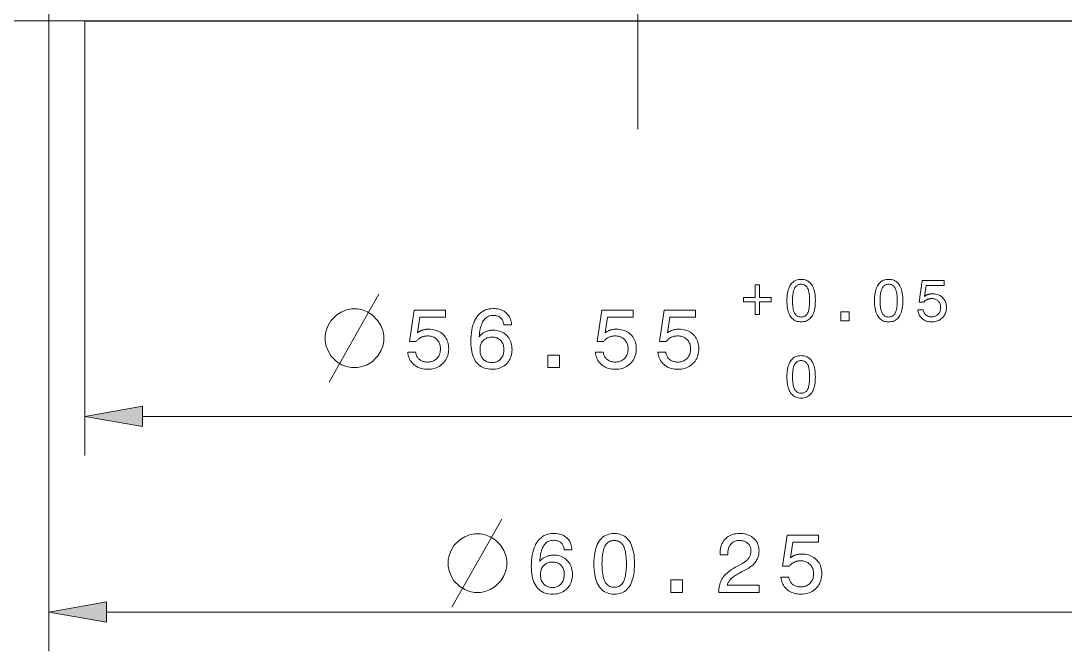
# Model space of a CAD drawing. Extents: x 0 to 297, y 0 to 420.
# Drawn here: x 58.5 to 111.9, y 89.4 to 121.7 of the extents above; entities that cross this region are included whole.
import ezdxf

# ---------------------------------------------------------------- set-up
doc = ezdxf.new("R2010")
doc.units = 0
doc.linetypes.add('DASHDOT', pattern=[18.5, 12, -3, 0.5, -3])

msp = doc.modelspace()

# ---------------------------------------------------------------- linework, layer by layer
at = {"color": 7, "linetype": 'DASHDOT', "lineweight": 13}
msp.add_line((90.003, 349.061), (90.003, 116.119), dxfattribs=at)
at = {"color": 7, "lineweight": 13}
for p, q in [((59.878, 137.665), (59.878, 89.423)), ((61.728, 121.665), (61.728, 99.427)), ((64.683, 101.427), (115.324, 101.427)), ((62.833, 91.423), (117.174, 91.423))]:
    msp.add_line(p, q, dxfattribs=at)
at = {"color": 5, "lineweight": 13}
msp.add_line((61.728, 121.665), (38.022, 121.665), dxfattribs=at)
at = {"color": 7, "lineweight": 30}
msp.add_line((61.728, 121.665), (118.278, 121.665), dxfattribs=at)
at = {"color": 7, "lineweight": 13}
for points in [[(97.633, 107.352), (97.635, 107.456), (97.641, 107.555), (97.65, 107.648), (97.663, 107.737), (97.68, 107.821), (97.7, 107.899), (97.724, 107.973), (97.752, 108.041), (97.784, 108.104), (97.819, 108.163), (97.858, 108.215), (97.9, 108.263), (97.946, 108.304), (97.995, 108.341), (98.047, 108.371), (98.103, 108.396), (98.162, 108.416), (98.225, 108.43), (98.291, 108.438), (98.361, 108.441), (98.431, 108.438), (98.497, 108.43), (98.56, 108.416), (98.62, 108.397), (98.676, 108.372), (98.728, 108.341), (98.777, 108.305), (98.822, 108.264), (98.864, 108.217), (98.903, 108.165), (98.938, 108.107), (98.969, 108.044), (98.997, 107.976), (99.021, 107.902), (99.041, 107.823), (99.057, 107.74), (99.07, 107.65), (99.079, 107.556), (99.085, 107.456), (99.087, 107.352), (99.085, 107.247), (99.079, 107.148), (99.07, 107.054), (99.057, 106.965), (99.041, 106.881), (99.021, 106.803), (98.997, 106.73), (98.969, 106.662), (98.938, 106.599), (98.903, 106.541), (98.864, 106.489), (98.822, 106.443), (98.777, 106.401), (98.728, 106.366), (98.676, 106.336), (98.62, 106.311), (98.56, 106.292), (98.497, 106.278), (98.431, 106.27), (98.361, 106.267), (98.291, 106.27), (98.225, 106.278), (98.162, 106.292), (98.103, 106.311), (98.047, 106.336), (97.995, 106.366), (97.946, 106.402), (97.9, 106.444), (97.858, 106.49), (97.819, 106.543), (97.784, 106.601), (97.752, 106.664), (97.724, 106.732), (97.7, 106.805), (97.68, 106.883), (97.663, 106.966), (97.65, 107.055), (97.641, 107.149), (97.635, 107.248)], [(102.111, 107.352), (102.112, 107.456), (102.118, 107.555), (102.127, 107.648), (102.14, 107.737), (102.157, 107.821), (102.177, 107.899), (102.202, 107.973), (102.23, 108.041), (102.261, 108.104), (102.296, 108.163), (102.335, 108.215), (102.378, 108.263), (102.423, 108.304), (102.472, 108.341), (102.525, 108.371), (102.581, 108.396), (102.64, 108.416), (102.703, 108.43), (102.769, 108.438), (102.838, 108.441), (102.908, 108.438), (102.975, 108.43), (103.037, 108.416), (103.097, 108.397), (103.153, 108.372), (103.205, 108.341), (103.254, 108.305), (103.3, 108.264), (103.342, 108.217), (103.38, 108.165), (103.415, 108.107), (103.447, 108.044), (103.474, 107.976), (103.498, 107.902), (103.518, 107.823), (103.535, 107.74), (103.548, 107.65), (103.557, 107.556), (103.562, 107.456), (103.564, 107.352), (103.562, 107.247), (103.557, 107.148), (103.548, 107.054), (103.535, 106.965), (103.518, 106.881), (103.498, 106.803), (103.474, 106.73), (103.447, 106.662), (103.415, 106.599), (103.38, 106.541), (103.342, 106.489), (103.3, 106.443), (103.254, 106.401), (103.205, 106.366), (103.153, 106.336), (103.097, 106.311), (103.037, 106.292), (102.975, 106.278), (102.908, 106.27), (102.838, 106.267), (102.769, 106.27), (102.703, 106.278), (102.64, 106.292), (102.581, 106.311), (102.525, 106.336), (102.472, 106.366), (102.423, 106.402), (102.378, 106.444), (102.335, 106.49), (102.296, 106.543), (102.261, 106.601), (102.23, 106.664), (102.202, 106.732), (102.177, 106.805), (102.157, 106.883), (102.14, 106.966), (102.127, 107.055), (102.118, 107.149), (102.112, 107.248)], [(96.017, 108.165), (96.228, 108.165), (96.228, 107.509), (96.824, 107.509), (96.824, 107.3), (96.228, 107.3), (96.228, 106.645), (96.017, 106.645), (96.017, 107.3), (95.418, 107.3), (95.418, 107.509), (96.017, 107.509)], [(97.922, 107.352), (97.923, 107.267), (97.927, 107.187), (97.932, 107.112), (97.939, 107.042), (97.949, 106.976), (97.961, 106.915), (97.974, 106.858), (97.99, 106.806), (98.008, 106.759), (98.029, 106.716), (98.051, 106.678), (98.076, 106.644), (98.103, 106.614), (98.133, 106.587), (98.165, 106.565), (98.199, 106.547), (98.236, 106.533), (98.275, 106.523), (98.317, 106.517), (98.361, 106.515), (98.405, 106.517), (98.447, 106.523), (98.486, 106.533), (98.523, 106.547), (98.557, 106.565), (98.589, 106.587), (98.618, 106.612), (98.645, 106.642), (98.67, 106.676), (98.692, 106.714), (98.712, 106.756), (98.729, 106.803), (98.745, 106.855), (98.759, 106.912), (98.77, 106.973), (98.779, 107.039), (98.787, 107.11), (98.792, 107.186), (98.795, 107.266), (98.796, 107.352), (98.795, 107.437), (98.792, 107.518), (98.787, 107.594), (98.779, 107.665), (98.77, 107.731), (98.759, 107.793), (98.745, 107.849), (98.729, 107.901), (98.712, 107.948), (98.692, 107.991), (98.67, 108.028), (98.645, 108.062), (98.618, 108.092), (98.589, 108.118), (98.557, 108.14), (98.523, 108.158), (98.486, 108.172), (98.447, 108.182), (98.405, 108.188), (98.361, 108.19), (98.317, 108.188), (98.275, 108.182), (98.236, 108.172), (98.199, 108.158), (98.165, 108.139), (98.133, 108.117), (98.103, 108.091), (98.076, 108.061), (98.051, 108.027), (98.029, 107.988), (98.008, 107.946), (97.99, 107.898), (97.974, 107.846), (97.961, 107.79), (97.949, 107.728), (97.939, 107.662), (97.932, 107.592), (97.927, 107.516), (97.923, 107.436)], [(102.4, 107.352), (102.401, 107.267), (102.404, 107.187), (102.409, 107.112), (102.417, 107.042), (102.426, 106.976), (102.438, 106.915), (102.452, 106.858), (102.468, 106.806), (102.486, 106.759), (102.506, 106.716), (102.528, 106.678), (102.553, 106.644), (102.581, 106.614), (102.61, 106.587), (102.642, 106.565), (102.677, 106.547), (102.713, 106.533), (102.753, 106.523), (102.794, 106.517), (102.838, 106.515), (102.882, 106.517), (102.924, 106.523), (102.963, 106.533), (103, 106.547), (103.035, 106.565), (103.066, 106.587), (103.096, 106.612), (103.123, 106.642), (103.147, 106.676), (103.169, 106.714), (103.189, 106.756), (103.207, 106.803), (103.222, 106.855), (103.236, 106.912), (103.247, 106.973), (103.257, 107.039), (103.264, 107.11), (103.269, 107.186), (103.272, 107.266), (103.273, 107.352), (103.272, 107.437), (103.269, 107.518), (103.264, 107.594), (103.257, 107.665), (103.247, 107.731), (103.236, 107.793), (103.222, 107.849), (103.207, 107.901), (103.189, 107.948), (103.169, 107.991), (103.147, 108.028), (103.123, 108.062), (103.096, 108.092), (103.066, 108.118), (103.035, 108.14), (103, 108.158), (102.963, 108.172), (102.924, 108.182), (102.882, 108.188), (102.838, 108.19), (102.794, 108.188), (102.753, 108.182), (102.713, 108.172), (102.677, 108.158), (102.642, 108.139), (102.61, 108.117), (102.581, 108.091), (102.553, 108.061), (102.528, 108.027), (102.506, 107.988), (102.486, 107.946), (102.468, 107.898), (102.452, 107.846), (102.438, 107.79), (102.426, 107.728), (102.417, 107.662), (102.409, 107.592), (102.404, 107.516), (102.401, 107.436)], [(104.329, 106.875), (104.609, 106.875), (104.615, 106.843), (104.622, 106.812), (104.632, 106.783), (104.643, 106.755), (104.656, 106.729), (104.67, 106.704), (104.686, 106.681), (104.704, 106.659), (104.724, 106.638), (104.745, 106.619), (104.768, 106.601), (104.792, 106.586), (104.818, 106.572), (104.844, 106.56), (104.872, 106.55), (104.901, 106.541), (104.931, 106.535), (104.963, 106.53), (104.996, 106.528), (105.03, 106.527), (105.071, 106.528), (105.111, 106.532), (105.149, 106.538), (105.185, 106.547), (105.22, 106.559), (105.253, 106.573), (105.285, 106.59), (105.314, 106.609), (105.342, 106.631), (105.369, 106.655), (105.393, 106.682), (105.415, 106.71), (105.434, 106.739), (105.451, 106.771), (105.465, 106.804), (105.477, 106.838), (105.486, 106.875), (105.492, 106.912), (105.496, 106.952), (105.497, 106.993), (105.496, 107.035), (105.492, 107.075), (105.486, 107.114), (105.477, 107.15), (105.466, 107.185), (105.452, 107.218), (105.435, 107.25), (105.416, 107.28), (105.395, 107.308), (105.37, 107.334), (105.344, 107.358), (105.316, 107.38), (105.286, 107.399), (105.255, 107.415), (105.222, 107.429), (105.187, 107.44), (105.15, 107.449), (105.112, 107.456), (105.071, 107.46), (105.03, 107.461), (105.005, 107.46), (104.981, 107.459), (104.958, 107.456), (104.935, 107.453), (104.912, 107.449), (104.89, 107.443), (104.869, 107.437), (104.847, 107.43), (104.826, 107.421), (104.806, 107.412), (104.786, 107.402), (104.767, 107.391), (104.748, 107.379), (104.729, 107.366), (104.711, 107.352), (104.694, 107.337), (104.677, 107.321), (104.661, 107.304), (104.645, 107.286), (104.63, 107.267), (104.389, 107.267), (104.554, 108.38), (105.676, 108.38), (105.676, 108.132), (104.757, 108.132), (104.672, 107.567), (104.688, 107.58), (104.704, 107.592), (104.72, 107.604), (104.737, 107.615), (104.755, 107.626), (104.773, 107.635), (104.791, 107.644), (104.81, 107.653), (104.83, 107.661), (104.85, 107.668), (104.871, 107.675), (104.892, 107.681), (104.913, 107.686), (104.935, 107.69), (104.957, 107.694), (104.98, 107.697), (105.003, 107.7), (105.026, 107.701), (105.05, 107.702), (105.074, 107.703), (105.137, 107.701), (105.198, 107.695), (105.256, 107.686), (105.312, 107.672), (105.365, 107.655), (105.416, 107.634), (105.464, 107.609), (105.51, 107.58), (105.553, 107.547), (105.594, 107.511), (105.631, 107.471), (105.665, 107.429), (105.695, 107.385), (105.72, 107.338), (105.742, 107.289), (105.76, 107.238), (105.773, 107.184), (105.783, 107.128), (105.789, 107.069), (105.791, 107.008), (105.789, 106.943), (105.783, 106.881), (105.772, 106.821), (105.758, 106.763), (105.739, 106.709), (105.716, 106.656), (105.689, 106.606), (105.657, 106.559), (105.622, 106.514), (105.582, 106.472), (105.539, 106.433), (105.494, 106.398), (105.446, 106.367), (105.395, 106.341), (105.342, 106.318), (105.286, 106.3), (105.228, 106.285), (105.167, 106.275), (105.104, 106.269), (105.038, 106.267), (104.98, 106.269), (104.924, 106.274), (104.87, 106.282), (104.817, 106.294), (104.767, 106.309), (104.719, 106.327), (104.673, 106.349), (104.629, 106.374), (104.586, 106.403), (104.546, 106.434), (104.509, 106.469), (104.475, 106.506), (104.445, 106.544), (104.418, 106.585), (104.394, 106.628), (104.374, 106.673), (104.357, 106.721), (104.344, 106.77), (104.335, 106.821)], [(75.666, 106.927), (75.366, 106.927), (75.116, 106.877), (74.866, 106.777), (74.616, 106.627), (74.316, 106.327), (74.166, 106.077), (74.066, 105.827), (74.016, 105.577), (74.016, 105.277), (74.066, 105.027), (74.166, 104.777), (74.316, 104.527), (74.616, 104.227), (74.866, 104.077), (75.116, 103.977), (75.366, 103.927), (75.666, 103.927), (75.916, 103.977), (76.166, 104.077), (76.416, 104.227), (76.716, 104.527), (76.866, 104.777), (76.966, 105.027), (77.016, 105.277), (77.016, 105.577), (76.966, 105.827), (76.866, 106.077), (76.716, 106.327), (76.416, 106.627), (76.166, 106.777), (75.916, 106.877)], [(78.245, 104.71), (78.646, 104.71), (78.654, 104.664), (78.665, 104.62), (78.679, 104.578), (78.694, 104.539), (78.713, 104.501), (78.733, 104.466), (78.757, 104.432), (78.782, 104.401), (78.81, 104.371), (78.841, 104.344), (78.874, 104.319), (78.908, 104.296), (78.944, 104.277), (78.982, 104.259), (79.022, 104.245), (79.064, 104.233), (79.107, 104.224), (79.152, 104.217), (79.198, 104.213), (79.247, 104.212), (79.306, 104.214), (79.363, 104.219), (79.417, 104.229), (79.469, 104.241), (79.519, 104.258), (79.566, 104.278), (79.611, 104.302), (79.654, 104.329), (79.694, 104.361), (79.732, 104.395), (79.767, 104.433), (79.798, 104.473), (79.825, 104.516), (79.849, 104.561), (79.869, 104.608), (79.886, 104.657), (79.899, 104.709), (79.908, 104.763), (79.913, 104.82), (79.915, 104.878), (79.913, 104.938), (79.908, 104.996), (79.899, 105.05), (79.886, 105.103), (79.87, 105.153), (79.85, 105.2), (79.826, 105.245), (79.799, 105.288), (79.768, 105.328), (79.734, 105.365), (79.696, 105.4), (79.656, 105.43), (79.614, 105.458), (79.569, 105.481), (79.521, 105.501), (79.471, 105.518), (79.419, 105.53), (79.364, 105.539), (79.307, 105.545), (79.247, 105.547), (79.212, 105.546), (79.178, 105.544), (79.145, 105.54), (79.112, 105.535), (79.079, 105.529), (79.048, 105.521), (79.017, 105.512), (78.986, 105.502), (78.957, 105.49), (78.927, 105.477), (78.899, 105.462), (78.871, 105.446), (78.844, 105.429), (78.818, 105.411), (78.792, 105.391), (78.767, 105.369), (78.743, 105.346), (78.72, 105.322), (78.697, 105.297), (78.676, 105.27), (78.332, 105.27), (78.568, 106.86), (80.17, 106.86), (80.17, 106.506), (78.857, 106.506), (78.737, 105.698), (78.759, 105.717), (78.781, 105.734), (78.805, 105.751), (78.829, 105.767), (78.854, 105.782), (78.88, 105.796), (78.906, 105.809), (78.934, 105.821), (78.962, 105.832), (78.991, 105.843), (79.02, 105.852), (79.05, 105.861), (79.081, 105.868), (79.112, 105.874), (79.144, 105.88), (79.176, 105.884), (79.209, 105.888), (79.242, 105.89), (79.276, 105.892), (79.31, 105.892), (79.401, 105.89), (79.488, 105.881), (79.571, 105.868), (79.651, 105.848), (79.727, 105.824), (79.799, 105.794), (79.868, 105.758), (79.933, 105.717), (79.995, 105.67), (80.053, 105.618), (80.107, 105.562), (80.155, 105.502), (80.197, 105.438), (80.233, 105.372), (80.264, 105.301), (80.29, 105.228), (80.309, 105.151), (80.323, 105.07), (80.332, 104.987), (80.335, 104.899), (80.332, 104.807), (80.323, 104.718), (80.308, 104.632), (80.287, 104.55), (80.26, 104.472), (80.227, 104.397), (80.189, 104.326), (80.144, 104.258), (80.093, 104.194), (80.036, 104.134), (79.975, 104.078), (79.91, 104.029), (79.841, 103.985), (79.769, 103.946), (79.693, 103.914), (79.614, 103.888), (79.53, 103.867), (79.444, 103.853), (79.353, 103.844), (79.259, 103.841), (79.176, 103.843), (79.096, 103.851), (79.018, 103.863), (78.944, 103.879), (78.872, 103.901), (78.803, 103.927), (78.737, 103.958), (78.674, 103.994), (78.614, 104.035), (78.556, 104.08), (78.503, 104.13), (78.455, 104.182), (78.411, 104.237), (78.373, 104.296), (78.339, 104.357), (78.31, 104.422), (78.287, 104.489), (78.268, 104.56), (78.254, 104.633)], [(83.55, 106.116), (83.153, 106.116), (83.148, 106.161), (83.139, 106.205), (83.129, 106.246), (83.116, 106.285), (83.101, 106.322), (83.084, 106.357), (83.064, 106.389), (83.042, 106.419), (83.018, 106.447), (82.991, 106.473), (82.962, 106.497), (82.931, 106.517), (82.898, 106.536), (82.863, 106.552), (82.826, 106.566), (82.787, 106.577), (82.746, 106.585), (82.702, 106.591), (82.657, 106.595), (82.609, 106.596), (82.545, 106.594), (82.484, 106.586), (82.426, 106.572), (82.371, 106.553), (82.319, 106.529), (82.27, 106.499), (82.224, 106.464), (82.182, 106.424), (82.142, 106.378), (82.106, 106.327), (82.072, 106.27), (82.041, 106.208), (82.014, 106.14), (81.989, 106.066), (81.967, 105.987), (81.948, 105.903), (81.932, 105.812), (81.919, 105.717), (81.908, 105.615), (81.901, 105.509), (81.927, 105.54), (81.954, 105.57), (81.982, 105.599), (82.011, 105.626), (82.042, 105.651), (82.073, 105.675), (82.106, 105.698), (82.139, 105.718), (82.174, 105.738), (82.21, 105.755), (82.247, 105.771), (82.285, 105.786), (82.323, 105.798), (82.363, 105.809), (82.403, 105.818), (82.444, 105.826), (82.486, 105.832), (82.529, 105.836), (82.573, 105.839), (82.618, 105.84), (82.701, 105.837), (82.782, 105.829), (82.859, 105.815), (82.933, 105.796), (83.004, 105.771), (83.071, 105.741), (83.136, 105.706), (83.197, 105.665), (83.255, 105.618), (83.309, 105.567), (83.36, 105.51), (83.405, 105.45), (83.445, 105.387), (83.479, 105.32), (83.509, 105.25), (83.533, 105.176), (83.551, 105.099), (83.564, 105.018), (83.572, 104.934), (83.575, 104.847), (83.572, 104.759), (83.564, 104.675), (83.55, 104.594), (83.53, 104.516), (83.505, 104.442), (83.474, 104.371), (83.437, 104.303), (83.395, 104.239), (83.347, 104.178), (83.294, 104.12), (83.236, 104.067), (83.174, 104.02), (83.109, 103.978), (83.041, 103.942), (82.969, 103.911), (82.893, 103.886), (82.814, 103.866), (82.732, 103.852), (82.646, 103.844), (82.557, 103.841), (82.454, 103.845), (82.356, 103.856), (82.263, 103.874), (82.175, 103.899), (82.091, 103.932), (82.013, 103.972), (81.94, 104.02), (81.871, 104.074), (81.808, 104.136), (81.749, 104.206), (81.696, 104.282), (81.648, 104.364), (81.606, 104.454), (81.57, 104.549), (81.539, 104.651), (81.514, 104.759), (81.494, 104.874), (81.48, 104.996), (81.472, 105.123), (81.469, 105.258), (81.472, 105.415), (81.481, 105.565), (81.496, 105.708), (81.517, 105.844), (81.543, 105.972), (81.576, 106.093), (81.615, 106.207), (81.66, 106.314), (81.711, 106.413), (81.767, 106.505), (81.829, 106.589), (81.896, 106.664), (81.968, 106.73), (82.044, 106.787), (82.125, 106.836), (82.211, 106.876), (82.302, 106.907), (82.398, 106.929), (82.498, 106.942), (82.603, 106.946), (82.687, 106.944), (82.767, 106.938), (82.844, 106.927), (82.917, 106.912), (82.986, 106.892), (83.052, 106.868), (83.114, 106.84), (83.173, 106.807), (83.227, 106.77), (83.279, 106.729), (83.326, 106.684), (83.369, 106.635), (83.407, 106.583), (83.441, 106.527), (83.47, 106.467), (83.495, 106.404), (83.516, 106.337), (83.531, 106.267), (83.543, 106.193)], [(87.84, 104.71), (88.241, 104.71), (88.249, 104.664), (88.26, 104.62), (88.273, 104.578), (88.289, 104.539), (88.307, 104.501), (88.328, 104.466), (88.351, 104.432), (88.377, 104.401), (88.405, 104.371), (88.436, 104.344), (88.468, 104.319), (88.503, 104.296), (88.539, 104.277), (88.577, 104.259), (88.617, 104.245), (88.658, 104.233), (88.701, 104.224), (88.746, 104.217), (88.793, 104.213), (88.841, 104.212), (88.9, 104.214), (88.957, 104.219), (89.012, 104.229), (89.064, 104.241), (89.113, 104.258), (89.161, 104.278), (89.206, 104.302), (89.248, 104.329), (89.288, 104.361), (89.326, 104.395), (89.361, 104.433), (89.392, 104.473), (89.42, 104.516), (89.444, 104.561), (89.464, 104.608), (89.48, 104.657), (89.493, 104.709), (89.502, 104.763), (89.508, 104.82), (89.51, 104.878), (89.508, 104.938), (89.502, 104.996), (89.493, 105.05), (89.481, 105.103), (89.464, 105.153), (89.444, 105.2), (89.421, 105.245), (89.394, 105.288), (89.363, 105.328), (89.328, 105.365), (89.291, 105.4), (89.251, 105.43), (89.208, 105.458), (89.163, 105.481), (89.116, 105.501), (89.066, 105.518), (89.014, 105.53), (88.959, 105.539), (88.901, 105.545), (88.841, 105.547), (88.807, 105.546), (88.773, 105.544), (88.739, 105.54), (88.706, 105.535), (88.674, 105.529), (88.642, 105.521), (88.611, 105.512), (88.581, 105.502), (88.551, 105.49), (88.522, 105.477), (88.493, 105.462), (88.466, 105.446), (88.439, 105.429), (88.412, 105.411), (88.387, 105.391), (88.362, 105.369), (88.338, 105.346), (88.315, 105.322), (88.292, 105.297), (88.27, 105.27), (87.926, 105.27), (88.163, 106.86), (89.765, 106.86), (89.765, 106.506), (88.451, 106.506), (88.331, 105.698), (88.353, 105.717), (88.376, 105.734), (88.399, 105.751), (88.423, 105.767), (88.448, 105.782), (88.474, 105.796), (88.501, 105.809), (88.528, 105.821), (88.556, 105.832), (88.585, 105.843), (88.615, 105.852), (88.645, 105.861), (88.675, 105.868), (88.707, 105.874), (88.738, 105.88), (88.771, 105.884), (88.803, 105.888), (88.837, 105.89), (88.87, 105.892), (88.905, 105.892), (88.995, 105.89), (89.082, 105.881), (89.165, 105.868), (89.245, 105.848), (89.321, 105.824), (89.394, 105.794), (89.463, 105.758), (89.528, 105.717), (89.59, 105.67), (89.648, 105.618), (89.701, 105.562), (89.749, 105.502), (89.791, 105.438), (89.828, 105.372), (89.859, 105.301), (89.884, 105.228), (89.904, 105.151), (89.918, 105.07), (89.926, 104.987), (89.929, 104.899), (89.926, 104.807), (89.917, 104.718), (89.902, 104.632), (89.881, 104.55), (89.855, 104.472), (89.822, 104.397), (89.783, 104.326), (89.738, 104.258), (89.688, 104.194), (89.631, 104.134), (89.569, 104.078), (89.504, 104.029), (89.436, 103.985), (89.363, 103.946), (89.288, 103.914), (89.208, 103.888), (89.125, 103.867), (89.038, 103.853), (88.948, 103.844), (88.854, 103.841), (88.771, 103.843), (88.69, 103.851), (88.613, 103.863), (88.538, 103.879), (88.466, 103.901), (88.397, 103.927), (88.332, 103.958), (88.268, 103.994), (88.208, 104.035), (88.151, 104.08), (88.098, 104.13), (88.049, 104.182), (88.006, 104.237), (87.967, 104.296), (87.934, 104.357), (87.905, 104.422), (87.881, 104.489), (87.863, 104.56), (87.849, 104.633)], [(91.038, 104.71), (91.439, 104.71), (91.447, 104.664), (91.458, 104.62), (91.471, 104.578), (91.487, 104.539), (91.505, 104.501), (91.526, 104.466), (91.549, 104.432), (91.575, 104.401), (91.603, 104.371), (91.634, 104.344), (91.666, 104.319), (91.701, 104.296), (91.737, 104.277), (91.775, 104.259), (91.815, 104.245), (91.856, 104.233), (91.899, 104.224), (91.944, 104.217), (91.991, 104.213), (92.04, 104.212), (92.099, 104.214), (92.155, 104.219), (92.21, 104.229), (92.262, 104.241), (92.311, 104.258), (92.359, 104.278), (92.404, 104.302), (92.446, 104.329), (92.487, 104.361), (92.524, 104.395), (92.559, 104.433), (92.59, 104.473), (92.618, 104.516), (92.642, 104.561), (92.662, 104.608), (92.678, 104.657), (92.691, 104.709), (92.701, 104.763), (92.706, 104.82), (92.708, 104.878), (92.706, 104.938), (92.701, 104.996), (92.692, 105.05), (92.679, 105.103), (92.663, 105.153), (92.643, 105.2), (92.619, 105.245), (92.592, 105.288), (92.561, 105.328), (92.527, 105.365), (92.489, 105.4), (92.449, 105.43), (92.407, 105.458), (92.362, 105.481), (92.314, 105.501), (92.264, 105.518), (92.212, 105.53), (92.157, 105.539), (92.099, 105.545), (92.04, 105.547), (92.005, 105.546), (91.971, 105.544), (91.937, 105.54), (91.904, 105.535), (91.872, 105.529), (91.841, 105.521), (91.81, 105.512), (91.779, 105.502), (91.749, 105.49), (91.72, 105.477), (91.692, 105.462), (91.664, 105.446), (91.637, 105.429), (91.611, 105.411), (91.585, 105.391), (91.56, 105.369), (91.536, 105.346), (91.513, 105.322), (91.49, 105.297), (91.468, 105.27), (91.125, 105.27), (91.361, 106.86), (92.963, 106.86), (92.963, 106.506), (91.65, 106.506), (91.529, 105.698), (91.551, 105.717), (91.574, 105.734), (91.597, 105.751), (91.622, 105.767), (91.647, 105.782), (91.672, 105.796), (91.699, 105.809), (91.726, 105.821), (91.754, 105.832), (91.783, 105.843), (91.813, 105.852), (91.843, 105.861), (91.874, 105.868), (91.905, 105.874), (91.936, 105.88), (91.969, 105.884), (92.001, 105.888), (92.035, 105.89), (92.068, 105.892), (92.103, 105.892), (92.193, 105.89), (92.28, 105.881), (92.364, 105.868), (92.443, 105.848), (92.519, 105.824), (92.592, 105.794), (92.661, 105.758), (92.726, 105.717), (92.788, 105.67), (92.846, 105.618), (92.899, 105.562), (92.947, 105.502), (92.989, 105.438), (93.026, 105.372), (93.057, 105.301), (93.082, 105.228), (93.102, 105.151), (93.116, 105.07), (93.125, 104.987), (93.127, 104.899), (93.124, 104.807), (93.115, 104.718), (93.101, 104.632), (93.08, 104.55), (93.053, 104.472), (93.02, 104.397), (92.981, 104.326), (92.936, 104.258), (92.886, 104.194), (92.829, 104.134), (92.768, 104.078), (92.703, 104.029), (92.634, 103.985), (92.562, 103.946), (92.486, 103.914), (92.406, 103.888), (92.323, 103.867), (92.236, 103.853), (92.146, 103.844), (92.052, 103.841), (91.969, 103.843), (91.888, 103.851), (91.811, 103.863), (91.736, 103.879), (91.665, 103.901), (91.596, 103.927), (91.53, 103.958), (91.467, 103.994), (91.406, 104.035), (91.349, 104.08), (91.296, 104.13), (91.247, 104.182), (91.204, 104.237), (91.165, 104.296), (91.132, 104.357), (91.103, 104.422), (91.079, 104.489), (91.061, 104.56), (91.047, 104.633)], [(100.391, 106.327), (100.391, 106.778), (100.809, 106.778), (100.809, 106.327)], [(83.158, 104.842), (83.156, 104.9), (83.151, 104.955), (83.143, 105.008), (83.132, 105.058), (83.117, 105.106), (83.099, 105.152), (83.078, 105.195), (83.054, 105.236), (83.026, 105.274), (82.995, 105.31), (82.962, 105.344), (82.926, 105.373), (82.889, 105.4), (82.849, 105.422), (82.808, 105.442), (82.764, 105.457), (82.718, 105.47), (82.671, 105.478), (82.621, 105.484), (82.569, 105.485), (82.512, 105.484), (82.456, 105.478), (82.404, 105.47), (82.354, 105.458), (82.306, 105.442), (82.261, 105.423), (82.219, 105.401), (82.179, 105.375), (82.141, 105.345), (82.107, 105.313), (82.075, 105.277), (82.046, 105.238), (82.021, 105.197), (81.999, 105.154), (81.981, 105.107), (81.966, 105.059), (81.954, 105.007), (81.946, 104.954), (81.941, 104.897), (81.939, 104.838), (81.941, 104.779), (81.946, 104.723), (81.954, 104.668), (81.966, 104.617), (81.98, 104.568), (81.999, 104.521), (82.02, 104.477), (82.045, 104.435), (82.073, 104.396), (82.105, 104.36), (82.139, 104.326), (82.175, 104.296), (82.214, 104.269), (82.256, 104.246), (82.299, 104.227), (82.345, 104.211), (82.394, 104.198), (82.444, 104.19), (82.497, 104.184), (82.553, 104.183), (82.605, 104.184), (82.656, 104.19), (82.705, 104.199), (82.752, 104.212), (82.797, 104.228), (82.84, 104.248), (82.88, 104.272), (82.919, 104.299), (82.955, 104.33), (82.99, 104.365), (83.022, 104.402), (83.05, 104.442), (83.075, 104.484), (83.097, 104.529), (83.116, 104.575), (83.131, 104.624), (83.143, 104.675), (83.151, 104.729), (83.156, 104.784)], [(85.413, 103.927), (85.413, 104.57), (86.01, 104.57), (86.01, 103.927)], [(97.633, 103.452), (97.635, 103.556), (97.641, 103.655), (97.65, 103.748), (97.663, 103.837), (97.68, 103.921), (97.7, 103.999), (97.724, 104.073), (97.752, 104.141), (97.784, 104.204), (97.819, 104.263), (97.858, 104.315), (97.9, 104.363), (97.946, 104.404), (97.995, 104.441), (98.047, 104.471), (98.103, 104.496), (98.162, 104.516), (98.225, 104.53), (98.291, 104.538), (98.361, 104.541), (98.431, 104.538), (98.497, 104.53), (98.56, 104.516), (98.62, 104.497), (98.676, 104.472), (98.728, 104.441), (98.777, 104.405), (98.822, 104.364), (98.864, 104.317), (98.903, 104.265), (98.938, 104.207), (98.969, 104.144), (98.997, 104.076), (99.021, 104.002), (99.041, 103.923), (99.057, 103.84), (99.07, 103.75), (99.079, 103.656), (99.085, 103.556), (99.087, 103.452), (99.085, 103.347), (99.079, 103.248), (99.07, 103.154), (99.057, 103.065), (99.041, 102.981), (99.021, 102.903), (98.997, 102.83), (98.969, 102.762), (98.938, 102.699), (98.903, 102.641), (98.864, 102.589), (98.822, 102.543), (98.777, 102.501), (98.728, 102.466), (98.676, 102.436), (98.62, 102.411), (98.56, 102.392), (98.497, 102.378), (98.431, 102.37), (98.361, 102.367), (98.291, 102.37), (98.225, 102.378), (98.162, 102.392), (98.103, 102.411), (98.047, 102.436), (97.995, 102.466), (97.946, 102.502), (97.9, 102.544), (97.858, 102.59), (97.819, 102.643), (97.784, 102.701), (97.752, 102.764), (97.724, 102.832), (97.7, 102.905), (97.68, 102.983), (97.663, 103.066), (97.65, 103.155), (97.641, 103.249), (97.635, 103.348)], [(97.922, 103.452), (97.923, 103.367), (97.927, 103.287), (97.932, 103.212), (97.939, 103.142), (97.949, 103.076), (97.961, 103.015), (97.974, 102.958), (97.99, 102.906), (98.008, 102.859), (98.029, 102.816), (98.051, 102.778), (98.076, 102.744), (98.103, 102.714), (98.133, 102.687), (98.165, 102.665), (98.199, 102.647), (98.236, 102.633), (98.275, 102.623), (98.317, 102.617), (98.361, 102.615), (98.405, 102.617), (98.447, 102.623), (98.486, 102.633), (98.523, 102.647), (98.557, 102.665), (98.589, 102.687), (98.618, 102.712), (98.645, 102.742), (98.67, 102.776), (98.692, 102.814), (98.712, 102.856), (98.729, 102.903), (98.745, 102.955), (98.759, 103.012), (98.77, 103.073), (98.779, 103.139), (98.787, 103.21), (98.792, 103.286), (98.795, 103.366), (98.796, 103.452), (98.795, 103.537), (98.792, 103.618), (98.787, 103.694), (98.779, 103.765), (98.77, 103.831), (98.759, 103.893), (98.745, 103.949), (98.729, 104.001), (98.712, 104.048), (98.692, 104.091), (98.67, 104.128), (98.645, 104.162), (98.618, 104.192), (98.589, 104.218), (98.557, 104.24), (98.523, 104.258), (98.486, 104.272), (98.447, 104.282), (98.405, 104.288), (98.361, 104.29), (98.317, 104.288), (98.275, 104.282), (98.236, 104.272), (98.199, 104.258), (98.165, 104.239), (98.133, 104.217), (98.103, 104.191), (98.076, 104.161), (98.051, 104.127), (98.029, 104.088), (98.008, 104.046), (97.99, 103.998), (97.974, 103.946), (97.961, 103.89), (97.949, 103.828), (97.939, 103.762), (97.932, 103.692), (97.927, 103.616), (97.923, 103.536)], [(64.683, 101.948), (61.728, 101.427), (64.683, 100.906)], [(81.955, 95.423), (81.655, 95.423), (81.405, 95.373), (81.155, 95.273), (80.905, 95.123), (80.605, 94.823), (80.455, 94.573), (80.355, 94.323), (80.305, 94.073), (80.305, 93.773), (80.355, 93.523), (80.455, 93.273), (80.605, 93.023), (80.905, 92.723), (81.155, 92.573), (81.405, 92.473), (81.655, 92.423), (81.955, 92.423), (82.205, 92.473), (82.455, 92.573), (82.705, 92.723), (83.005, 93.023), (83.155, 93.273), (83.255, 93.523), (83.305, 93.773), (83.305, 94.073), (83.255, 94.323), (83.155, 94.573), (83.005, 94.823), (82.705, 95.123), (82.455, 95.273), (82.205, 95.373)], [(86.641, 94.612), (86.244, 94.612), (86.238, 94.657), (86.23, 94.701), (86.22, 94.742), (86.207, 94.781), (86.192, 94.818), (86.175, 94.852), (86.155, 94.885), (86.133, 94.915), (86.109, 94.943), (86.082, 94.969), (86.053, 94.992), (86.022, 95.013), (85.989, 95.032), (85.954, 95.048), (85.917, 95.061), (85.878, 95.072), (85.836, 95.081), (85.793, 95.087), (85.748, 95.091), (85.7, 95.092), (85.636, 95.089), (85.575, 95.081), (85.517, 95.068), (85.462, 95.049), (85.41, 95.025), (85.361, 94.995), (85.315, 94.96), (85.273, 94.919), (85.233, 94.874), (85.196, 94.822), (85.163, 94.766), (85.132, 94.703), (85.105, 94.635), (85.08, 94.562), (85.058, 94.483), (85.039, 94.398), (85.023, 94.308), (85.01, 94.212), (84.999, 94.111), (84.992, 94.004), (85.018, 94.036), (85.045, 94.066), (85.073, 94.095), (85.102, 94.122), (85.132, 94.147), (85.164, 94.171), (85.196, 94.193), (85.23, 94.214), (85.265, 94.233), (85.301, 94.251), (85.338, 94.267), (85.375, 94.281), (85.414, 94.294), (85.454, 94.305), (85.494, 94.314), (85.535, 94.322), (85.577, 94.328), (85.62, 94.332), (85.664, 94.335), (85.709, 94.335), (85.792, 94.333), (85.873, 94.324), (85.95, 94.311), (86.024, 94.292), (86.095, 94.267), (86.162, 94.237), (86.226, 94.202), (86.288, 94.161), (86.346, 94.114), (86.4, 94.062), (86.451, 94.006), (86.496, 93.946), (86.536, 93.883), (86.57, 93.816), (86.599, 93.746), (86.623, 93.672), (86.642, 93.595), (86.655, 93.514), (86.663, 93.43), (86.666, 93.342), (86.663, 93.255), (86.655, 93.17), (86.641, 93.089), (86.621, 93.012), (86.596, 92.937), (86.565, 92.866), (86.528, 92.799), (86.486, 92.735), (86.438, 92.674), (86.384, 92.616), (86.326, 92.563), (86.265, 92.516), (86.2, 92.474), (86.131, 92.437), (86.059, 92.407), (85.984, 92.381), (85.905, 92.362), (85.823, 92.348), (85.737, 92.34), (85.648, 92.337), (85.545, 92.34), (85.447, 92.351), (85.354, 92.37), (85.265, 92.395), (85.182, 92.428), (85.104, 92.468), (85.031, 92.515), (84.962, 92.57), (84.899, 92.632), (84.84, 92.701), (84.787, 92.778), (84.739, 92.86), (84.697, 92.949), (84.661, 93.045), (84.63, 93.147), (84.605, 93.255), (84.585, 93.37), (84.571, 93.491), (84.563, 93.619), (84.56, 93.753), (84.563, 93.911), (84.572, 94.061), (84.587, 94.204), (84.607, 94.34), (84.634, 94.468), (84.667, 94.589), (84.706, 94.703), (84.751, 94.809), (84.801, 94.909), (84.858, 95), (84.92, 95.084), (84.987, 95.159), (85.059, 95.226), (85.135, 95.283), (85.216, 95.332), (85.302, 95.371), (85.393, 95.402), (85.489, 95.424), (85.589, 95.438), (85.694, 95.442), (85.778, 95.44), (85.858, 95.433), (85.935, 95.423), (86.008, 95.407), (86.077, 95.388), (86.143, 95.364), (86.205, 95.336), (86.263, 95.303), (86.318, 95.266), (86.37, 95.225), (86.417, 95.18), (86.46, 95.131), (86.498, 95.079), (86.532, 95.023), (86.561, 94.963), (86.586, 94.9), (86.606, 94.833), (86.622, 94.763), (86.634, 94.689)], [(87.762, 93.886), (87.765, 94.035), (87.773, 94.176), (87.786, 94.31), (87.805, 94.437), (87.829, 94.556), (87.858, 94.669), (87.892, 94.774), (87.932, 94.871), (87.977, 94.962), (88.028, 95.045), (88.083, 95.12), (88.144, 95.188), (88.209, 95.247), (88.279, 95.299), (88.354, 95.343), (88.434, 95.379), (88.518, 95.406), (88.608, 95.426), (88.702, 95.438), (88.801, 95.442), (88.901, 95.438), (88.996, 95.426), (89.086, 95.407), (89.171, 95.379), (89.251, 95.344), (89.326, 95.3), (89.396, 95.249), (89.461, 95.19), (89.521, 95.123), (89.576, 95.048), (89.626, 94.965), (89.671, 94.875), (89.71, 94.778), (89.744, 94.673), (89.773, 94.56), (89.797, 94.441), (89.815, 94.313), (89.828, 94.178), (89.836, 94.036), (89.839, 93.886), (89.836, 93.737), (89.828, 93.595), (89.815, 93.461), (89.797, 93.334), (89.773, 93.214), (89.744, 93.102), (89.71, 92.998), (89.671, 92.901), (89.626, 92.811), (89.576, 92.729), (89.521, 92.654), (89.461, 92.588), (89.396, 92.529), (89.326, 92.478), (89.251, 92.435), (89.171, 92.399), (89.086, 92.372), (88.996, 92.352), (88.901, 92.341), (88.801, 92.337), (88.702, 92.341), (88.608, 92.353), (88.518, 92.372), (88.434, 92.4), (88.354, 92.435), (88.279, 92.479), (88.209, 92.53), (88.144, 92.589), (88.083, 92.656), (88.028, 92.731), (87.977, 92.814), (87.932, 92.903), (87.892, 93.001), (87.858, 93.105), (87.829, 93.217), (87.805, 93.336), (87.786, 93.463), (87.773, 93.597), (87.765, 93.738)], [(88.175, 93.886), (88.177, 93.766), (88.181, 93.652), (88.189, 93.544), (88.2, 93.444), (88.213, 93.349), (88.23, 93.262), (88.25, 93.181), (88.273, 93.107), (88.298, 93.04), (88.327, 92.979), (88.359, 92.924), (88.395, 92.875), (88.434, 92.832), (88.476, 92.795), (88.522, 92.763), (88.571, 92.737), (88.623, 92.717), (88.679, 92.702), (88.739, 92.694), (88.801, 92.691), (88.865, 92.694), (88.924, 92.702), (88.98, 92.717), (89.033, 92.736), (89.082, 92.762), (89.128, 92.793), (89.17, 92.83), (89.208, 92.873), (89.243, 92.921), (89.275, 92.976), (89.303, 93.036), (89.328, 93.103), (89.351, 93.177), (89.37, 93.258), (89.386, 93.346), (89.4, 93.44), (89.41, 93.541), (89.417, 93.649), (89.422, 93.764), (89.423, 93.886), (89.422, 94.009), (89.417, 94.124), (89.41, 94.232), (89.4, 94.334), (89.386, 94.429), (89.37, 94.516), (89.351, 94.597), (89.328, 94.672), (89.303, 94.739), (89.275, 94.799), (89.243, 94.853), (89.208, 94.902), (89.17, 94.944), (89.128, 94.981), (89.082, 95.013), (89.033, 95.038), (88.98, 95.058), (88.924, 95.072), (88.865, 95.081), (88.801, 95.084), (88.739, 95.081), (88.679, 95.072), (88.623, 95.058), (88.571, 95.038), (88.522, 95.012), (88.476, 94.98), (88.434, 94.943), (88.395, 94.9), (88.359, 94.851), (88.327, 94.796), (88.298, 94.735), (88.273, 94.668), (88.25, 94.593), (88.23, 94.512), (88.213, 94.425), (88.2, 94.33), (88.189, 94.229), (88.181, 94.122), (88.177, 94.007)], [(94.146, 92.423), (94.146, 92.436), (94.148, 92.523), (94.154, 92.608), (94.164, 92.69), (94.179, 92.768), (94.197, 92.844), (94.22, 92.917), (94.247, 92.987), (94.278, 93.054), (94.313, 93.118), (94.352, 93.179), (94.397, 93.239), (94.448, 93.298), (94.506, 93.357), (94.571, 93.417), (94.642, 93.476), (94.72, 93.535), (94.805, 93.594), (94.896, 93.653), (94.994, 93.712), (95.099, 93.77), (95.354, 93.909), (95.399, 93.935), (95.441, 93.96), (95.481, 93.987), (95.518, 94.014), (95.553, 94.042), (95.585, 94.07), (95.615, 94.099), (95.642, 94.128), (95.667, 94.158), (95.689, 94.189), (95.709, 94.22), (95.727, 94.253), (95.743, 94.287), (95.757, 94.321), (95.768, 94.357), (95.778, 94.394), (95.785, 94.432), (95.79, 94.471), (95.793, 94.511), (95.794, 94.552), (95.793, 94.599), (95.788, 94.644), (95.78, 94.687), (95.768, 94.728), (95.754, 94.768), (95.736, 94.805), (95.714, 94.841), (95.69, 94.875), (95.662, 94.907), (95.631, 94.937), (95.597, 94.965), (95.561, 94.99), (95.523, 95.012), (95.483, 95.031), (95.44, 95.047), (95.395, 95.06), (95.348, 95.071), (95.299, 95.078), (95.247, 95.082), (95.194, 95.084), (95.14, 95.082), (95.089, 95.076), (95.041, 95.067), (94.994, 95.054), (94.95, 95.037), (94.909, 95.017), (94.869, 94.993), (94.832, 94.965), (94.797, 94.933), (94.765, 94.898), (94.735, 94.86), (94.708, 94.818), (94.685, 94.774), (94.664, 94.728), (94.647, 94.678), (94.633, 94.626), (94.622, 94.57), (94.614, 94.512), (94.609, 94.452), (94.608, 94.388), (94.608, 94.352), (94.215, 94.352), (94.215, 94.413), (94.218, 94.506), (94.226, 94.595), (94.24, 94.68), (94.259, 94.761), (94.283, 94.838), (94.313, 94.912), (94.348, 94.981), (94.388, 95.046), (94.434, 95.108), (94.485, 95.165), (94.541, 95.218), (94.601, 95.265), (94.664, 95.306), (94.732, 95.342), (94.803, 95.373), (94.878, 95.398), (94.957, 95.417), (95.04, 95.431), (95.126, 95.439), (95.217, 95.442), (95.304, 95.44), (95.387, 95.432), (95.467, 95.42), (95.544, 95.403), (95.617, 95.38), (95.687, 95.353), (95.753, 95.321), (95.817, 95.284), (95.876, 95.242), (95.933, 95.195), (95.984, 95.145), (96.031, 95.091), (96.072, 95.034), (96.107, 94.974), (96.137, 94.91), (96.162, 94.844), (96.181, 94.775), (96.195, 94.702), (96.203, 94.627), (96.206, 94.548), (96.204, 94.487), (96.199, 94.427), (96.191, 94.369), (96.18, 94.313), (96.166, 94.258), (96.148, 94.204), (96.127, 94.152), (96.103, 94.102), (96.076, 94.053), (96.045, 94.005), (96.012, 93.959), (95.975, 93.915), (95.934, 93.871), (95.89, 93.829), (95.843, 93.788), (95.792, 93.748), (95.738, 93.71), (95.681, 93.672), (95.62, 93.636), (95.556, 93.602), (95.303, 93.473), (95.233, 93.436), (95.167, 93.399), (95.105, 93.364), (95.047, 93.329), (94.994, 93.294), (94.944, 93.261), (94.898, 93.228), (94.857, 93.196), (94.819, 93.164), (94.786, 93.134), (94.755, 93.103), (94.727, 93.072), (94.701, 93.039), (94.677, 93.006), (94.655, 92.973), (94.636, 92.939), (94.618, 92.904), (94.603, 92.868), (94.589, 92.831), (94.578, 92.794), (96.206, 92.794), (96.206, 92.423)], [(97.327, 93.205), (97.728, 93.205), (97.736, 93.16), (97.747, 93.116), (97.76, 93.074), (97.776, 93.034), (97.794, 92.997), (97.815, 92.961), (97.838, 92.928), (97.864, 92.896), (97.892, 92.867), (97.923, 92.84), (97.955, 92.815), (97.99, 92.792), (98.026, 92.772), (98.064, 92.755), (98.104, 92.741), (98.145, 92.729), (98.188, 92.72), (98.233, 92.713), (98.28, 92.709), (98.329, 92.708), (98.388, 92.71), (98.444, 92.715), (98.499, 92.724), (98.551, 92.737), (98.601, 92.754), (98.648, 92.774), (98.693, 92.798), (98.735, 92.825), (98.776, 92.856), (98.813, 92.891), (98.848, 92.929), (98.879, 92.969), (98.907, 93.012), (98.931, 93.057), (98.951, 93.104), (98.968, 93.153), (98.98, 93.205), (98.99, 93.259), (98.995, 93.315), (98.997, 93.374), (98.995, 93.434), (98.99, 93.491), (98.981, 93.546), (98.968, 93.599), (98.952, 93.649), (98.932, 93.696), (98.908, 93.741), (98.881, 93.783), (98.85, 93.823), (98.816, 93.861), (98.778, 93.895), (98.738, 93.926), (98.696, 93.953), (98.651, 93.977), (98.603, 93.997), (98.553, 94.013), (98.501, 94.026), (98.446, 94.035), (98.388, 94.04), (98.329, 94.042), (98.294, 94.042), (98.26, 94.04), (98.226, 94.036), (98.193, 94.031), (98.161, 94.025), (98.13, 94.017), (98.099, 94.008), (98.068, 93.998), (98.038, 93.986), (98.009, 93.973), (97.981, 93.958), (97.953, 93.942), (97.926, 93.925), (97.9, 93.906), (97.874, 93.886), (97.849, 93.865), (97.825, 93.842), (97.802, 93.818), (97.779, 93.793), (97.757, 93.766), (97.414, 93.766), (97.65, 95.356), (99.252, 95.356), (99.252, 95.002), (97.939, 95.002), (97.818, 94.194), (97.84, 94.213), (97.863, 94.23), (97.886, 94.247), (97.911, 94.263), (97.936, 94.278), (97.961, 94.292), (97.988, 94.305), (98.015, 94.317), (98.043, 94.328), (98.072, 94.339), (98.102, 94.348), (98.132, 94.356), (98.163, 94.364), (98.194, 94.37), (98.226, 94.376), (98.258, 94.38), (98.29, 94.384), (98.324, 94.386), (98.357, 94.388), (98.392, 94.388), (98.482, 94.385), (98.569, 94.377), (98.653, 94.363), (98.732, 94.344), (98.808, 94.32), (98.881, 94.289), (98.95, 94.254), (99.015, 94.213), (99.077, 94.166), (99.135, 94.114), (99.188, 94.057), (99.236, 93.998), (99.278, 93.934), (99.315, 93.867), (99.346, 93.797), (99.371, 93.724), (99.391, 93.647), (99.405, 93.566), (99.414, 93.482), (99.416, 93.395), (99.413, 93.302), (99.404, 93.213), (99.39, 93.128), (99.369, 93.046), (99.342, 92.968), (99.309, 92.893), (99.27, 92.822), (99.225, 92.754), (99.175, 92.69), (99.118, 92.63), (99.057, 92.574), (98.992, 92.524), (98.923, 92.48), (98.851, 92.442), (98.775, 92.41), (98.695, 92.384), (98.612, 92.363), (98.525, 92.348), (98.435, 92.34), (98.341, 92.337), (98.258, 92.339), (98.177, 92.346), (98.1, 92.358), (98.025, 92.375), (97.954, 92.397), (97.885, 92.423), (97.819, 92.454), (97.756, 92.49), (97.695, 92.531), (97.638, 92.576), (97.585, 92.625), (97.536, 92.678), (97.493, 92.733), (97.454, 92.792), (97.421, 92.853), (97.392, 92.917), (97.368, 92.985), (97.35, 93.055), (97.336, 93.129)], [(86.248, 93.338), (86.247, 93.396), (86.242, 93.451), (86.234, 93.503), (86.222, 93.554), (86.208, 93.602), (86.19, 93.647), (86.169, 93.691), (86.145, 93.731), (86.117, 93.77), (86.086, 93.806), (86.053, 93.839), (86.017, 93.869), (85.98, 93.895), (85.94, 93.918), (85.898, 93.937), (85.855, 93.953), (85.809, 93.965), (85.762, 93.974), (85.712, 93.979), (85.66, 93.981), (85.602, 93.979), (85.547, 93.974), (85.495, 93.966), (85.445, 93.954), (85.397, 93.938), (85.352, 93.919), (85.31, 93.896), (85.27, 93.871), (85.232, 93.841), (85.197, 93.808), (85.166, 93.772), (85.137, 93.734), (85.112, 93.693), (85.09, 93.649), (85.072, 93.603), (85.057, 93.555), (85.045, 93.503), (85.037, 93.449), (85.032, 93.393), (85.03, 93.334), (85.032, 93.275), (85.037, 93.218), (85.045, 93.164), (85.056, 93.113), (85.071, 93.064), (85.089, 93.017), (85.111, 92.973), (85.136, 92.931), (85.164, 92.892), (85.195, 92.855), (85.23, 92.822), (85.266, 92.792), (85.305, 92.765), (85.347, 92.742), (85.39, 92.723), (85.436, 92.707), (85.484, 92.694), (85.535, 92.685), (85.588, 92.68), (85.643, 92.678), (85.696, 92.68), (85.747, 92.686), (85.796, 92.695), (85.843, 92.707), (85.888, 92.724), (85.93, 92.744), (85.971, 92.768), (86.01, 92.795), (86.046, 92.826), (86.081, 92.861), (86.113, 92.898), (86.141, 92.938), (86.166, 92.98), (86.188, 93.025), (86.207, 93.071), (86.222, 93.12), (86.233, 93.171), (86.242, 93.225), (86.247, 93.28)], [(91.702, 92.423), (91.702, 93.066), (92.299, 93.066), (92.299, 92.423)], [(62.833, 91.944), (59.878, 91.423), (62.833, 90.902)]]:
    msp.add_lwpolyline(points, close=True, dxfattribs=at)
for points in [[(74.216, 103.177), (75.916, 106.177), (76.766, 107.677)], [(80.505, 91.673), (82.205, 94.673), (83.055, 96.173)]]:
    msp.add_lwpolyline(points, dxfattribs=at)
for points in [[(64.683, 101.948), (61.728, 101.427), (64.683, 101.948), (64.683, 100.906)], [(62.833, 91.944), (59.878, 91.423), (62.833, 91.944), (62.833, 90.902)]]:
    msp.add_solid(points, dxfattribs=at)

doc.saveas('drawing.dxf')
